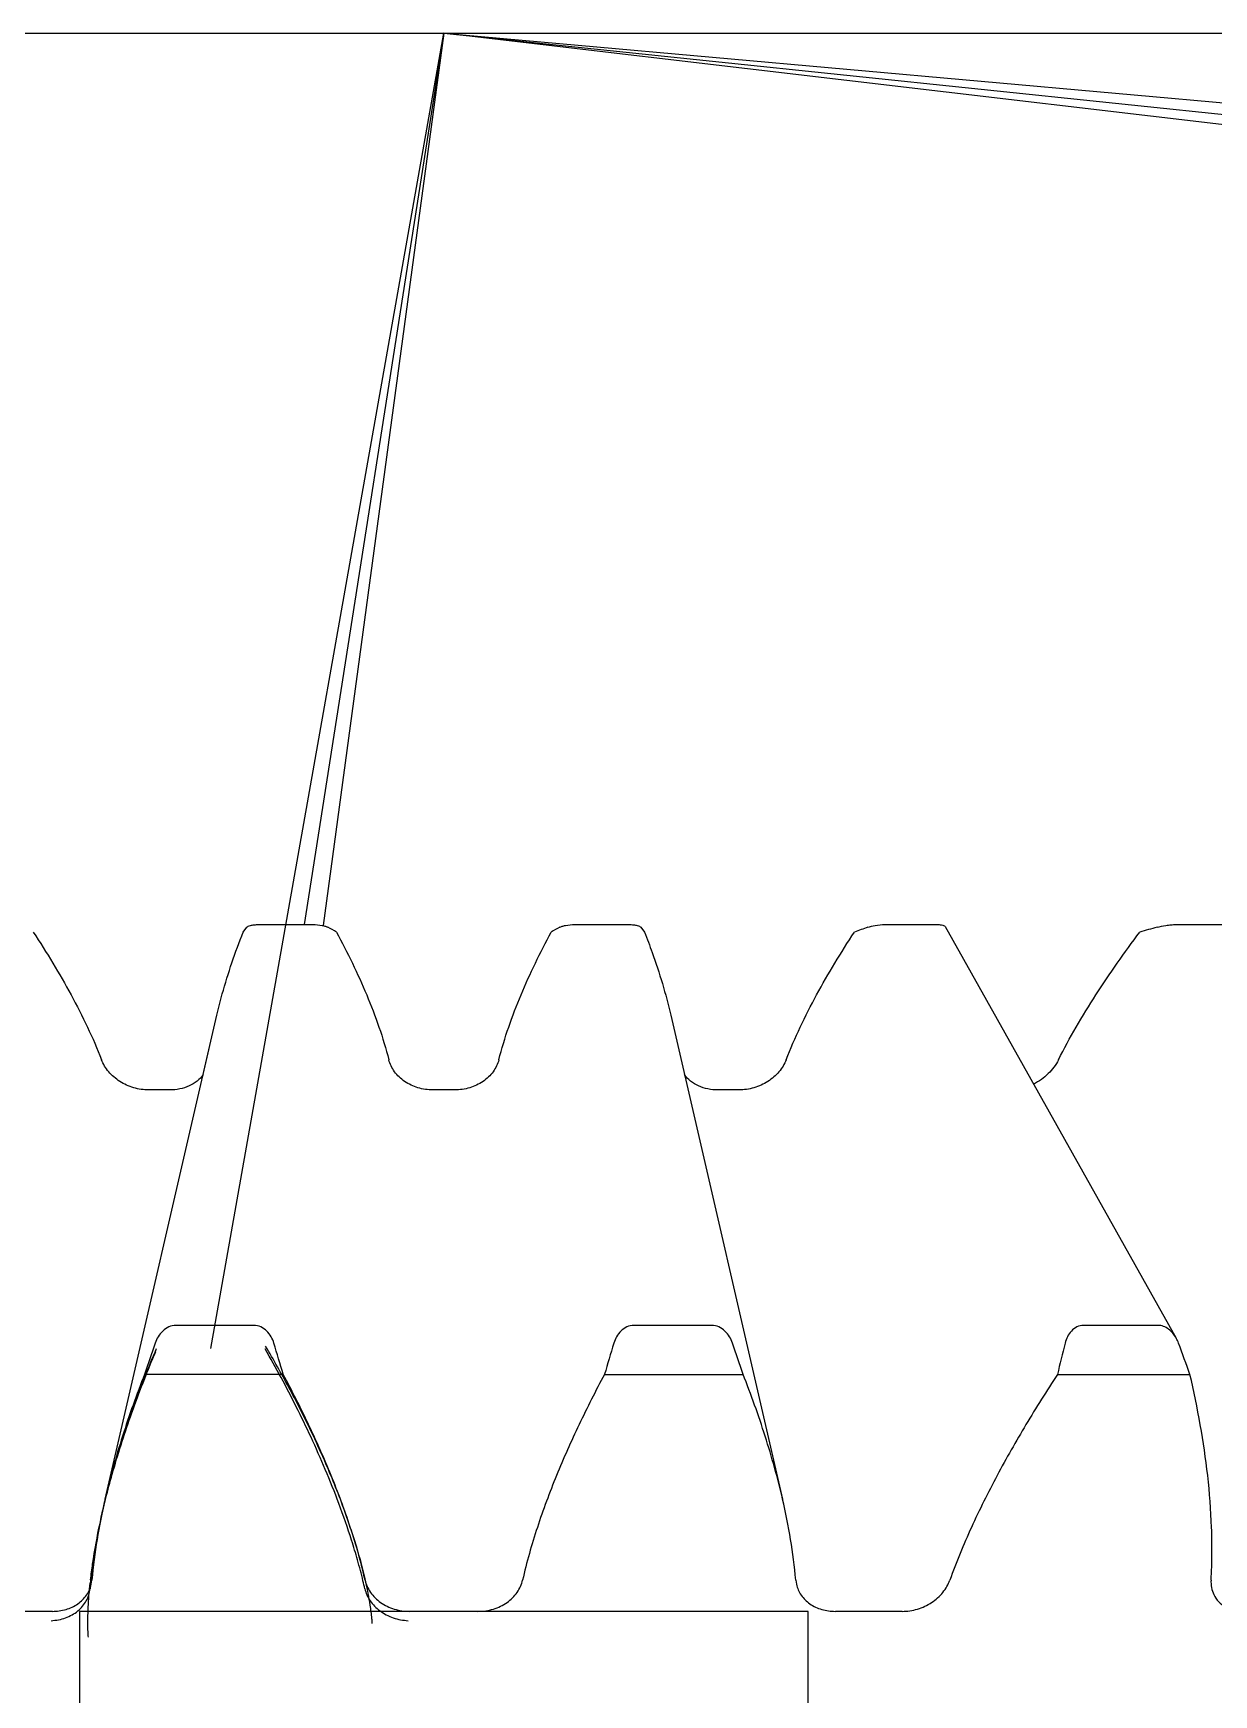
# Model space of a CAD drawing. Header units: inches. Extents: x -164 to 250, y -285 to 80.
# Drawn here: x -135.787 to -134.977, y -119.287 to -118.147 of the extents above; entities that cross this region are included whole.
import ezdxf

# ---------------------------------------------------------------- set-up
doc = ezdxf.new("R2010")
doc.units = ezdxf.units.IN
doc.header["$MEASUREMENT"] = 0
for name, color, linetype in [('LAYER_CURVE', 7, 'Continuous'), ('LAYER_CUT_FEAT', 7, 'Continuous'), ('LAYER_FEATURE', 7, 'Continuous'), ('trajectories', 3, 'Continuous')]:
    doc.layers.add(name, color=color, linetype=linetype)

msp = doc.modelspace()

# ---------------------------------------------------------------- linework, layer by layer
at = {"color": 7, "linetype": 'Continuous'}
for p, q in [((-135.16116, -118.75981), (-135.00258, -119.04219)), ((-135.67048, -118.86142), (-135.66103, -118.82056)), ((-135.34956, -118.82056), (-135.27275, -119.15279)), ((-135.69336, -118.87196), (-135.70787, -118.87196)), ((-135.49787, -118.87196), (-135.51271, -118.87196)), ((-135.30271, -118.87196), (-135.31723, -118.87196)), ((-135.63575, -119.03348), (-135.68922, -119.03348)), ((-135.32137, -119.03348), (-135.37484, -119.03348)), ((-135.01503, -119.03348), (-135.06616, -119.03348)), ((-135.6156, -119.06706), (-135.71068, -119.06706)), ((-135.39498, -119.06706), (-135.29991, -119.06706)), ((-135.08411, -119.06706), (-134.99319, -119.06706)), ((-135.74728, -119.21111), (-135.74684, -119.20818)), ((-135.26375, -119.20818), (-135.26331, -119.21111)), ((-135.77402, -119.22967), (-135.81989, -119.22967)), ((-135.48185, -119.22967), (-135.52874, -119.22967)), ((-135.19069, -119.22967), (-135.23656, -119.22967))]:
    msp.add_line(p, q, dxfattribs=at)
for centre, radius, start, end in [((-134.01013, -119.63003), 1.79131, 160.96397, 161.68279), ((-137.30123, -119.55713), 1.75542, 16.21117, 16.93618), ((-133.70936, -119.55713), 1.75542, 163.06382, 163.78883), ((-137.00046, -119.63003), 1.79131, 18.31721, 19.03603), ((-133.34192, -119.48121), 1.79074, 165.9268, 166.628), ((-135.02454, -119.05449), 0.02517, 20.26948, 29.24487), ((-136.77304, -119.70228), 1.8898, 19.64124, 20.32808)]:
    msp.add_arc(centre, radius, start, end, dxfattribs=at)
for points, knots in [([(-135.78716, -118.76363), (-135.77793, -118.77767), (-135.76489, -118.7991), (-135.74976, -118.82864), (-135.74319, -118.84367), (-135.74025, -118.85126)], [0, 0, 0, 0, 0.5061211, 0.7548448, 1, 1, 1, 1]), ([(-135.66103, -118.82056), (-135.65991, -118.81572), (-135.65498, -118.79642), (-135.6485, -118.77754), (-135.643, -118.76363)], [0, 0, 0, 0, 0.2493414, 1, 1, 1, 1]), ([(-135.57898, -118.76363), (-135.57142, -118.77769), (-135.56097, -118.79917), (-135.54959, -118.8287), (-135.54497, -118.8437), (-135.54303, -118.85126)], [0, 0, 0, 0, 0.5044707, 0.7533902, 1, 1, 1, 1]), ([(-135.46756, -118.85126), (-135.46562, -118.8437), (-135.461, -118.8287), (-135.44961, -118.79917), (-135.43917, -118.77769), (-135.43161, -118.76363)], [0, 0, 0, 0, 0.2466098, 0.4955293, 1, 1, 1, 1]), ([(-135.36759, -118.76363), (-135.36575, -118.76828), (-135.36133, -118.77995), (-135.3551, -118.79888), (-135.35124, -118.8133), (-135.34956, -118.82056)], [0, 0, 0, 0, 0.2509088, 0.6259851, 1, 1, 1, 1]), ([(-135.27034, -118.85126), (-135.2674, -118.84367), (-135.26082, -118.82864), (-135.2457, -118.7991), (-135.23265, -118.77767), (-135.22343, -118.76363)], [0, 0, 0, 0, 0.2451552, 0.4938789, 1, 1, 1, 1]), ([(-135.08339, -118.85126), (-135.07958, -118.84366), (-135.07135, -118.82864), (-135.05316, -118.79911), (-135.03808, -118.77769), (-135.02758, -118.76363)], [0, 0, 0, 0, 0.2450674, 0.4939369, 1, 1, 1, 1]), ([(-135.70787, -118.87196), (-135.71134, -118.87196), (-135.71834, -118.87091), (-135.72786, -118.86656), (-135.73559, -118.85993), (-135.7391, -118.85422), (-135.74025, -118.85126)], [0, 0, 0, 0, 0.2567116, 0.5148057, 0.7648802, 1, 1, 1, 1]), ([(-135.51271, -118.87196), (-135.5162, -118.87196), (-135.52311, -118.87096), (-135.53236, -118.86663), (-135.53948, -118.85993), (-135.54228, -118.85418), (-135.54303, -118.85126)], [0, 0, 0, 0, 0.2663384, 0.5246962, 0.7693921, 1, 1, 1, 1]), ([(-135.46756, -118.85126), (-135.4683, -118.85418), (-135.47111, -118.85993), (-135.47823, -118.86663), (-135.48748, -118.87096), (-135.49439, -118.87196), (-135.49787, -118.87196)], [0, 0, 0, 0, 0.2306075, 0.4753035, 0.7336615, 1, 1, 1, 1]), ([(-135.27034, -118.85126), (-135.27149, -118.85422), (-135.275, -118.85993), (-135.28273, -118.86656), (-135.29225, -118.87091), (-135.29924, -118.87196), (-135.30271, -118.87196)], [0, 0, 0, 0, 0.2351198, 0.4851943, 0.7432884, 1, 1, 1, 1]), ([(-135.08339, -118.85126), (-135.08515, -118.85478), (-135.0901, -118.86134), (-135.09676, -118.86609), (-135.10043, -118.86795)], [0, 0, 0, 0, 0.4890009, 1, 1, 1, 1]), ([(-135.67045, -118.86144), (-135.67166, -118.86308), (-135.67461, -118.8661), (-135.68207, -118.87063), (-135.68885, -118.87196), (-135.69336, -118.87196)], [0, 0, 0, 0, 0.2351219, 0.480419, 1, 1, 1, 1]), ([(-135.31723, -118.87196), (-135.32173, -118.87196), (-135.32851, -118.87063), (-135.33598, -118.8661), (-135.33893, -118.86308), (-135.34014, -118.86144)], [0, 0, 0, 0, 0.519581, 0.7648781, 1, 1, 1, 1]), ([(-135.68922, -119.03348), (-135.69088, -119.03348), (-135.69424, -119.03426), (-135.69842, -119.03717), (-135.70153, -119.04115), (-135.70294, -119.0442), (-135.70348, -119.04577)], [0, 0, 0, 0, 0.2493926, 0.5001269, 0.7505985, 1, 1, 1, 1]), ([(-135.62194, -119.04577), (-135.62242, -119.0442), (-135.6237, -119.04116), (-135.62667, -119.03716), (-135.63077, -119.03424), (-135.6341, -119.03348), (-135.63575, -119.03348)], [0, 0, 0, 0, 0.2491117, 0.4983742, 0.7484117, 1, 1, 1, 1]), ([(-135.37484, -119.03348), (-135.37649, -119.03348), (-135.37982, -119.03424), (-135.38392, -119.03716), (-135.38688, -119.04116), (-135.38817, -119.0442), (-135.38865, -119.04577)], [0, 0, 0, 0, 0.2515887, 0.5016261, 0.7508882, 1, 1, 1, 1]), ([(-135.30711, -119.04577), (-135.30765, -119.0442), (-135.30906, -119.04115), (-135.31217, -119.03717), (-135.31635, -119.03426), (-135.31971, -119.03348), (-135.32137, -119.03348)], [0, 0, 0, 0, 0.2494015, 0.4998733, 0.7506078, 1, 1, 1, 1]), ([(-135.06616, -119.03348), (-135.06774, -119.03348), (-135.07092, -119.03424), (-135.07475, -119.03719), (-135.07742, -119.04119), (-135.07852, -119.04421), (-135.07891, -119.04577)], [0, 0, 0, 0, 0.2489362, 0.496595, 0.746634, 1, 1, 1, 1]), ([(-135.00258, -119.04219), (-135.00324, -119.04102), (-135.00476, -119.03878), (-135.00765, -119.03596), (-135.01113, -119.03399), (-135.01374, -119.03348), (-135.01503, -119.03348)], [0, 0, 0, 0, 0.254629, 0.5077286, 0.7569015, 1, 1, 1, 1]), ([(-135.71068, -119.06706), (-135.71621, -119.08104), (-135.72638, -119.10929), (-135.73447, -119.13821), (-135.73784, -119.15279)], [0, 0, 0, 0, 0.5010958, 1, 1, 1, 1]), ([(-135.55939, -119.20818), (-135.56074, -119.20209), (-135.56385, -119.18996), (-135.57123, -119.16592), (-135.5823, -119.13623), (-135.59788, -119.10126), (-135.60951, -119.0784), (-135.6156, -119.06706)], [0, 0, 0, 0, 0.1228772, 0.2463857, 0.4951826, 0.7463992, 1, 1, 1, 1]), ([(-135.39498, -119.06706), (-135.40108, -119.0784), (-135.41271, -119.10126), (-135.42828, -119.13623), (-135.43936, -119.16592), (-135.44674, -119.18996), (-135.44985, -119.20209), (-135.4512, -119.20818)], [0, 0, 0, 0, 0.2536009, 0.5048176, 0.7536144, 0.8771228, 1, 1, 1, 1]), ([(-135.27275, -119.15279), (-135.27612, -119.13821), (-135.28421, -119.10929), (-135.29438, -119.08104), (-135.29991, -119.06706)], [0, 0, 0, 0, 0.4989043, 1, 1, 1, 1]), ([(-135.08411, -119.06706), (-135.09155, -119.07839), (-135.1059, -119.10122), (-135.12576, -119.13617), (-135.14059, -119.16586), (-135.15107, -119.18992), (-135.15577, -119.20207), (-135.15793, -119.20818)], [0, 0, 0, 0, 0.2548075, 0.506722, 0.755332, 0.8782334, 1, 1, 1, 1]), ([(-134.97867, -119.20818), (-134.97828, -119.20214), (-134.9779, -119.19009), (-134.97827, -119.16615), (-134.98147, -119.12486), (-134.98778, -119.08993), (-134.99319, -119.06706)], [0, 0, 0, 0, 0.1275895, 0.254046, 0.5045545, 1, 1, 1, 1]), ([(-135.73784, -119.15279), (-135.73995, -119.16191), (-135.74363, -119.18027), (-135.74609, -119.19884), (-135.74684, -119.20818)], [0, 0, 0, 0, 0.4996944, 1, 1, 1, 1]), ([(-135.26375, -119.20818), (-135.2645, -119.19884), (-135.26696, -119.18027), (-135.27064, -119.16191), (-135.27275, -119.15279)], [0, 0, 0, 0, 0.5003057, 1, 1, 1, 1]), ([(-135.77402, -119.22967), (-135.77087, -119.22967), (-135.76468, -119.22884), (-135.75641, -119.22501), (-135.75018, -119.21895), (-135.74787, -119.21375), (-135.74728, -119.21111)], [0, 0, 0, 0, 0.2707201, 0.5267991, 0.7679557, 1, 1, 1, 1]), ([(-135.55939, -119.20818), (-135.55872, -119.21119), (-135.55601, -119.21715), (-135.54883, -119.22412), (-135.53939, -119.22863), (-135.53231, -119.22967), (-135.52874, -119.22967)], [0, 0, 0, 0, 0.2302675, 0.4747394, 0.7333072, 1, 1, 1, 1]), ([(-135.48185, -119.22967), (-135.47828, -119.22967), (-135.4712, -119.22863), (-135.46176, -119.22412), (-135.45458, -119.21715), (-135.45187, -119.21119), (-135.4512, -119.20818)], [0, 0, 0, 0, 0.2666923, 0.5252603, 0.7697326, 1, 1, 1, 1]), ([(-135.26331, -119.21111), (-135.26271, -119.21375), (-135.26041, -119.21895), (-135.25418, -119.22501), (-135.24591, -119.22884), (-135.23972, -119.22967), (-135.23656, -119.22967)], [0, 0, 0, 0, 0.2320439, 0.4732, 0.7292789, 1, 1, 1, 1]), ([(-135.19069, -119.22967), (-135.18714, -119.22967), (-135.17998, -119.22857), (-135.17027, -119.22404), (-135.16246, -119.21715), (-135.15901, -119.21123), (-135.15793, -119.20818)], [0, 0, 0, 0, 0.2569325, 0.5154156, 0.7654631, 1, 1, 1, 1]), ([(-134.97867, -119.20818), (-134.97878, -119.20992), (-134.9786, -119.21338), (-134.97753, -119.21668), (-134.97679, -119.2182)], [0, 0, 0, 0, 0.5082674, 1, 1, 1, 1]), ([(-134.97679, -119.2182), (-134.97594, -119.21995), (-134.97364, -119.22324), (-134.96875, -119.22693), (-134.96274, -119.22919), (-134.95837, -119.22967), (-134.95613, -119.22967)], [0, 0, 0, 0, 0.2342597, 0.4751599, 0.7294017, 1, 1, 1, 1])]:
    msp.add_open_spline(points, degree=3, knots=knots, dxfattribs=at)
at = {"layer": 'LAYER_CURVE', "color": 40, "linetype": 'Continuous'}
for p, q in [((-135.66532, -119.04934), (-135.50529, -118.14699)), ((-135.50529, -118.14699), (-135.60117, -118.75848)), ((-135.50529, -118.14699), (-135.58822, -118.75921)), ((-135.50529, -118.14699), (-134.54697, -118.23258)), ((-135.50529, -118.14699), (-134.54697, -118.24693)), ((-134.08351, -118.31377), (-135.50529, -118.14699)), ((-135.7375, -119.15287), (-135.7373, -119.15208))]:
    msp.add_line(p, q, dxfattribs=at)
at = {"layer": 'LAYER_CURVE', "color": 4, "linetype": 'Continuous'}
msp.add_line((-135.74758, -119.2081), (-135.74812, -119.21417), dxfattribs=at)
at = {"layer": 'LAYER_CURVE', "color": 40, "linetype": 'Continuous'}
msp.add_arc((-135.43303, -119.24471), 0.31689, 173.35791, 173.72875, dxfattribs=at)
at = {"layer": 'LAYER_CURVE', "color": 4, "linetype": 'Continuous'}
for points, knots in [([(-135.70271, -119.04956), (-135.70836, -119.06267), (-135.71638, -119.0828), (-135.72594, -119.11052), (-135.7324, -119.13169), (-135.73616, -119.14595), (-135.73782, -119.1528)], [0, 0, 0, 0, 0.3905203, 0.5935677, 0.8055585, 1, 1, 1, 1]), ([(-135.55955, -119.21417), (-135.55995, -119.21235), (-135.56146, -119.20573), (-135.56439, -119.19462), (-135.56971, -119.17692), (-135.57692, -119.15619), (-135.58634, -119.13266), (-135.59619, -119.11052), (-135.6096, -119.0828), (-135.62043, -119.06267), (-135.62791, -119.04956)], [0, 0, 0, 0, 0.0320824, 0.1165423, 0.1964562, 0.3467542, 0.4879556, 0.6227052, 0.7517701, 1, 1, 1, 1]), ([(-135.73782, -119.1528), (-135.73805, -119.15378), (-135.74028, -119.16309), (-135.74316, -119.17692), (-135.74598, -119.19442), (-135.74711, -119.20351), (-135.74758, -119.2081)], [0, 0, 0, 0, 0.0535643, 0.5108096, 0.7539283, 1, 1, 1, 1]), ([(-135.77486, -119.2361), (-135.77316, -119.23588), (-135.7697, -119.23563), (-135.76324, -119.23371), (-135.75615, -119.22981), (-135.75119, -119.22385), (-135.74879, -119.21852), (-135.74841, -119.2156), (-135.74812, -119.21417)], [0, 0, 0, 0, 0.125, 0.25, 0.5, 0.75, 0.875, 1, 1, 1, 1]), ([(-135.55955, -119.21417), (-135.55907, -119.21559), (-135.55831, -119.21847), (-135.55515, -119.22382), (-135.54954, -119.22967), (-135.54175, -119.23371), (-135.53505, -119.23562), (-135.53151, -119.23588), (-135.52976, -119.2361)], [0, 0, 0, 0, 0.125, 0.25, 0.5, 0.75, 0.875, 1, 1, 1, 1])]:
    msp.add_open_spline(points, degree=3, knots=knots, dxfattribs=at)
at = {"layer": 'LAYER_CURVE', "color": 40, "linetype": 'Continuous'}
for points, knots in [([(-135.7373, -119.15208), (-135.73589, -119.14646), (-135.73068, -119.12696), (-135.72134, -119.09795), (-135.71116, -119.07102), (-135.70508, -119.05631), (-135.70299, -119.05138)], [0, 0, 0, 0, 0.1497262, 0.5312946, 0.8437649, 1, 1, 1, 1]), ([(-135.55441, -119.23793), (-135.55446, -119.23684), (-135.55478, -119.23223), (-135.55614, -119.22266), (-135.55923, -119.20686), (-135.56496, -119.18527), (-135.57405, -119.15789), (-135.58726, -119.1251), (-135.60293, -119.09223), (-135.61679, -119.06646), (-135.62486, -119.05243), (-135.62763, -119.04774)], [0, 0, 0, 0, 0.0092707, 0.0410306, 0.1009358, 0.1943011, 0.3262713, 0.5017475, 0.725343, 0.9084477, 1, 1, 1, 1]), ([(-135.74779, -119.20805), (-135.74736, -119.20437), (-135.74554, -119.1908), (-135.74211, -119.17239), (-135.73883, -119.15824), (-135.7375, -119.15287)], [0, 0, 0, 0, 0.1800604, 0.6820017, 1, 1, 1, 1]), ([(-135.7493, -119.24735), (-135.7494, -119.24626), (-135.74972, -119.24165), (-135.7497, -119.23202), (-135.74909, -119.22086), (-135.74834, -119.21303), (-135.74802, -119.21009)], [0, 0, 0, 0, 0.0670424, 0.2967169, 0.7299277, 1, 1, 1, 1])]:
    msp.add_open_spline(points, degree=3, knots=knots, dxfattribs=at)
at = {"layer": 'LAYER_CUT_FEAT', "color": 7, "linetype": 'Continuous'}
for p, q in [((-135.643, -118.76363), (-135.64054, -118.76035)), ((-135.63216, -118.75848), (-135.59528, -118.75848)), ((-135.41531, -118.75848), (-135.37843, -118.75848)), ((-135.37004, -118.76035), (-135.36759, -118.76363)), ((-135.20238, -118.75848), (-135.16711, -118.75848)), ((-135.0027, -118.75848), (-134.97058, -118.75848))]:
    msp.add_line(p, q, dxfattribs=at)
for centre, radius, start, end in [((-135.84189, -119.23028), 0.53561, 60.60258, 61.32639), ((-135.18245, -119.20551), 0.50728, 118.65339, 119.41763), ((-134.67963, -120.25912), 1.59129, 109.63392, 109.98285), ((-134.03458, -122.34486), 3.71635, 105.30697, 105.4976)]:
    msp.add_arc(centre, radius, start, end, dxfattribs=at)
for points, knots in [([(-135.64054, -118.76035), (-135.64032, -118.76006), (-135.63949, -118.75953), (-135.63778, -118.75898), (-135.63525, -118.75857), (-135.63328, -118.75848), (-135.63216, -118.75848)], [0, 0, 0, 0, 0.1257363, 0.323941, 0.6165071, 1, 1, 1, 1]), ([(-135.59528, -118.75848), (-135.59309, -118.75848), (-135.5901, -118.75872), (-135.58666, -118.75958), (-135.5854, -118.76008), (-135.5849, -118.76035)], [0, 0, 0, 0, 0.6191657, 0.8388461, 1, 1, 1, 1]), ([(-135.42569, -118.76035), (-135.42519, -118.76008), (-135.42393, -118.75958), (-135.42049, -118.75872), (-135.4175, -118.75848), (-135.41531, -118.75848)], [0, 0, 0, 0, 0.1611543, 0.3808346, 1, 1, 1, 1]), ([(-135.37843, -118.75848), (-135.37731, -118.75848), (-135.37533, -118.75857), (-135.3728, -118.75898), (-135.3711, -118.75953), (-135.37027, -118.76006), (-135.37004, -118.76035)], [0, 0, 0, 0, 0.383493, 0.6760593, 0.874264, 1, 1, 1, 1]), ([(-135.21432, -118.76035), (-135.2127, -118.75977), (-135.20874, -118.75887), (-135.20471, -118.75848), (-135.20238, -118.75848)], [0, 0, 0, 0, 0.4251158, 1, 1, 1, 1]), ([(-135.16711, -118.75848), (-135.16629, -118.75848), (-135.16485, -118.75853), (-135.16302, -118.75881), (-135.16182, -118.75919), (-135.16128, -118.7596), (-135.16116, -118.75981)], [0, 0, 0, 0, 0.3970556, 0.6907938, 0.8827326, 1, 1, 1, 1]), ([(-135.01566, -118.76035), (-135.01371, -118.75982), (-135.01055, -118.75917), (-135.00621, -118.75862), (-135.00386, -118.75848), (-135.0027, -118.75848)], [0, 0, 0, 0, 0.462373, 0.7344521, 1, 1, 1, 1])]:
    msp.add_open_spline(points, degree=3, knots=knots, dxfattribs=at)
at = {"layer": 'LAYER_FEATURE', "color": 7, "linetype": 'Continuous'}
msp.add_line((-135.73784, -119.15279), (-135.66103, -118.82056), dxfattribs=at)
at = {"layer": 'trajectories'}
msp.add_line((-136.47417, -118.14699), (-128.45009, -118.14699), dxfattribs=at)
msp.add_lwpolyline([(-135.75529, -123.47999), (-135.25529, -123.47999), (-135.25529, -119.22967), (-135.75529, -119.22967)], close=True, dxfattribs=at)

doc.saveas('drawing.dxf')
